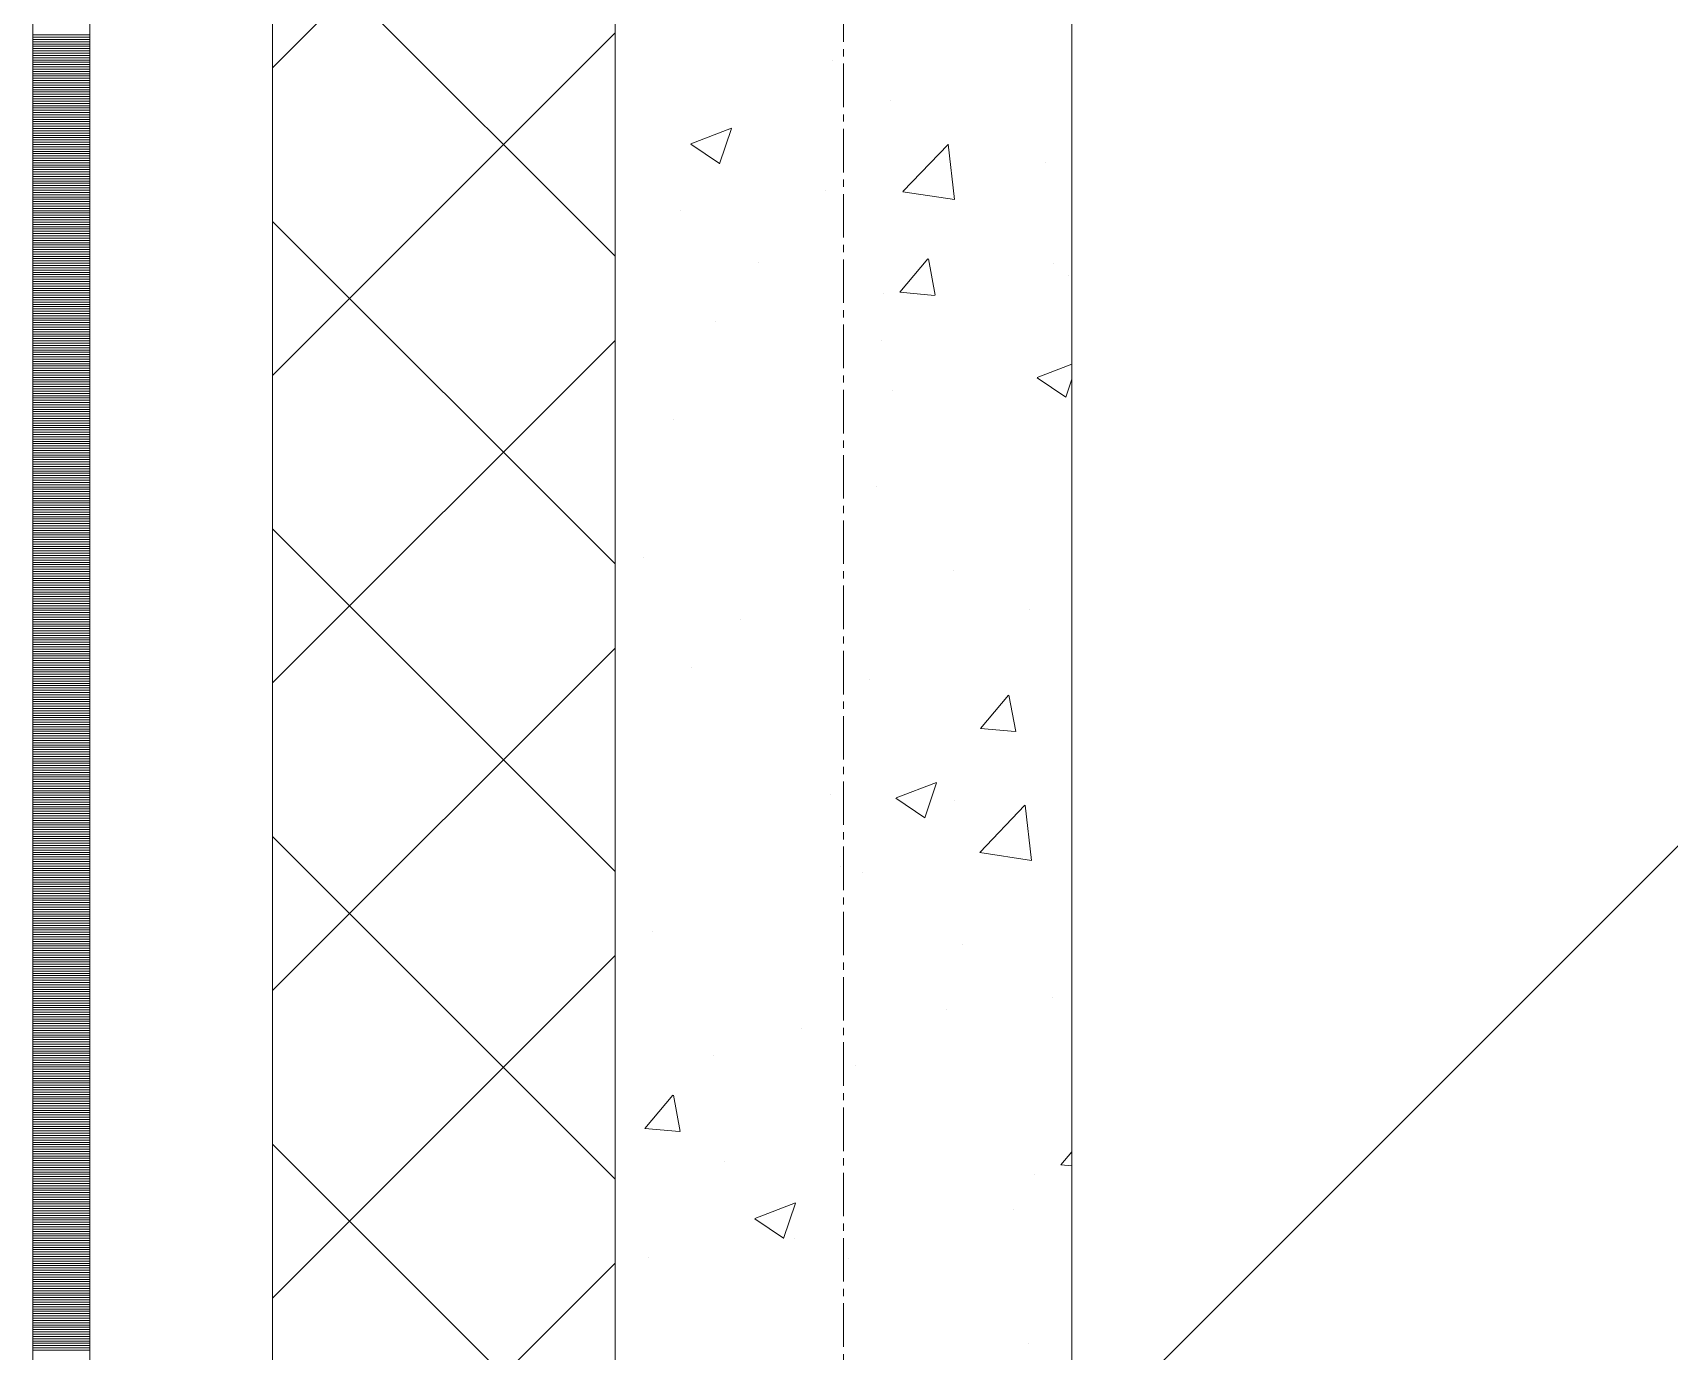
# Model space of a CAD drawing. Header units: millimetres. Extents: x 538266 to 1167394, y 114608 to 637157.
# Drawn here: x 828883 to 829599, y 184150 to 184728 of the extents above; entities that cross this region are included whole.
import ezdxf
from ezdxf.enums import TextEntityAlignment as Align

# ---------------------------------------------------------------- set-up
doc = ezdxf.new("R2010")
doc.units = ezdxf.units.MM
doc.linetypes.add('CENTER2', pattern=[28.575, 19.05, -3.175, 3.175, -3.175])
doc.linetypes.add('DASHED', pattern=[19.05, 12.7, -6.35])
doc.layers.get('Defpoints').update_dxf_attribs({"color": 140})
doc.layers.add('АР_Делит', color=120, linetype='Continuous', lineweight=0, plot=False)
for name, color, linetype, lineweight in [('АР_Стены ПЕНОблок', 52, 'Continuous', 20), ('АР_Тонкая', 254, 'Continuous', 5), ('АР_Утеплитель', 31, 'Continuous', 0), ('АР_Штриховка', 8, 'Continuous', 0)]:
    doc.layers.add(name, color=color, linetype=linetype, lineweight=lineweight)
doc.layers.add('РД_Оси_100', color=7, linetype='Continuous', lineweight=0, true_color=0x525252)
doc.layers.add('ФВ-5', color=7, linetype='Continuous')
doc.styles.add('style1', font='ARIALN.TTF')

# ---------------------------------------------------------------- blocks, each defined once
blk = doc.blocks.new('2_этаж')
at = {"layer": 'АР_Стены ПЕНОблок', "color": 18, "linetype": 'Continuous', "lineweight": 20, "true_color": 0x000000}
for p, q in [((672773.57, 213213.25), (672773.57, 137013.25)), ((672973.57, 137013.25), (672973.57, 213213.25))]:
    blk.add_line(p, q, dxfattribs=at)
at = {"layer": 'АР_Тонкая', "color": 18, "linetype": 'Continuous', "lineweight": 5, "true_color": 0x000000}
for p, q in [((672518.57, 213213.25), (672518.57, 137013.25)), ((672543.57, 213213.25), (672543.57, 137013.25)), ((672543.57, 137013.25), (672543.57, 213213.25)), ((672623.57, 137013.25), (672623.57, 213213.25))]:
    blk.add_line(p, q, dxfattribs=at)
at = {"layer": 'АР_Утеплитель', "color": 18, "linetype": 'Continuous', "lineweight": 0, "true_color": 0x000000}
for p, q in [((672623.57, 213213.25), (672623.57, 137013.25)), ((672773.57, 137013.25), (672773.57, 213213.25))]:
    blk.add_line(p, q, dxfattribs=at)
at = {"layer": 'АР_Штриховка', "color": 18, "linetype": 'Continuous', "lineweight": 0, "true_color": 0x000000}
for p, q in [((672623.57, 184712.6), (672773.57, 184862.6)), ((672773.57, 184630.04), (672623.57, 184780.04)), ((672518.57, 184727), (672543.57, 184727)), ((672518.57, 184726), (672543.57, 184726)), ((672518.57, 184725), (672543.57, 184725)), ((672518.57, 184724), (672543.57, 184724)), ((672518.57, 184723), (672543.57, 184723)), ((672518.57, 184722), (672543.57, 184722)), ((672518.57, 184721), (672543.57, 184721)), ((672623.57, 184577.9), (672773.57, 184727.9)), ((672518.57, 184720), (672543.57, 184720)), ((672518.57, 184719), (672543.57, 184719)), ((672518.57, 184718), (672543.57, 184718)), ((672518.57, 184717), (672543.57, 184717)), ((672518.57, 184716), (672543.57, 184716)), ((672518.57, 184715), (672543.57, 184715)), ((672518.57, 184714), (672543.57, 184714)), ((672868.66, 184715.8), (672868.66, 184715.8)), ((672518.57, 184713), (672543.57, 184713)), ((672518.57, 184712), (672543.57, 184712)), ((672518.57, 184711), (672543.57, 184711)), ((672518.57, 184710), (672543.57, 184710)), ((672518.57, 184709), (672543.57, 184709)), ((672518.57, 184708), (672543.57, 184708)), ((672518.57, 184707), (672543.57, 184707)), ((672518.57, 184706), (672543.57, 184706)), ((672518.57, 184705), (672543.57, 184705)), ((672518.57, 184704), (672543.57, 184704)), ((672518.57, 184703), (672543.57, 184703)), ((672518.57, 184702), (672543.57, 184702)), ((672518.57, 184701), (672543.57, 184701)), ((672518.57, 184700), (672543.57, 184700)), ((672518.57, 184699), (672543.57, 184699)), ((672518.57, 184698), (672543.57, 184698)), ((672518.57, 184697), (672543.57, 184697)), ((672518.57, 184696), (672543.57, 184696)), ((672518.57, 184695), (672543.57, 184695)), ((672518.57, 184694), (672543.57, 184694)), ((672518.57, 184693), (672543.57, 184693)), ((672894.23, 184698.29), (672894.23, 184698.29)), ((672518.57, 184692), (672543.57, 184692)), ((672518.57, 184691), (672543.57, 184691)), ((672518.57, 184690), (672543.57, 184690)), ((672518.57, 184689), (672543.57, 184689)), ((672518.57, 184688), (672543.57, 184688)), ((672518.57, 184687), (672543.57, 184687)), ((672518.57, 184686), (672543.57, 184686)), ((672806.74, 184679.28), (672824.53, 184686.11)), ((672819.33, 184670.6), (672824.48, 184685.95)), ((672518.57, 184685), (672543.57, 184685)), ((672518.57, 184684), (672543.57, 184684)), ((672518.57, 184683), (672543.57, 184683)), ((672518.57, 184682), (672543.57, 184682)), ((672518.57, 184681), (672543.57, 184681)), ((672518.57, 184680), (672543.57, 184680)), ((672518.57, 184679), (672543.57, 184679)), ((672518.57, 184678), (672543.57, 184678)), ((672806.68, 184679.13), (672819.31, 184670.61)), ((672899.54, 184658.45), (672919.33, 184679.07)), ((672922.2, 184654.95), (672919.39, 184679.08)), ((672518.57, 184677), (672543.57, 184677)), ((672518.57, 184676), (672543.57, 184676)), ((672518.57, 184675), (672543.57, 184675)), ((672518.57, 184674), (672543.57, 184674)), ((672518.57, 184673), (672543.57, 184673)), ((672518.57, 184672), (672543.57, 184672)), ((672518.57, 184671), (672543.57, 184671)), ((672962.02, 184671.31), (672962.02, 184671.31)), ((672518.57, 184670), (672543.57, 184670)), ((672518.57, 184669), (672543.57, 184669)), ((672518.57, 184668), (672543.57, 184668)), ((672518.57, 184667), (672543.57, 184667)), ((672518.57, 184666), (672543.57, 184666)), ((672518.57, 184665), (672543.57, 184665)), ((672518.57, 184664), (672543.57, 184664)), ((672518.57, 184663), (672543.57, 184663)), ((672518.57, 184662), (672543.57, 184662)), ((672518.57, 184661), (672543.57, 184661)), ((672518.57, 184660), (672543.57, 184660)), ((672518.57, 184659), (672543.57, 184659)), ((672518.57, 184658), (672543.57, 184658)), ((672518.57, 184657), (672543.57, 184657)), ((672865.82, 184658.65), (672865.82, 184658.65)), ((672899.59, 184658.34), (672922.18, 184654.84)), ((672518.57, 184656), (672543.57, 184656)), ((672518.57, 184655), (672543.57, 184655)), ((672518.57, 184654), (672543.57, 184654)), ((672518.57, 184653), (672543.57, 184653)), ((672518.57, 184652), (672543.57, 184652)), ((672518.57, 184651), (672543.57, 184651)), ((672518.57, 184650), (672543.57, 184650)), ((672802.23, 184650.28), (672802.23, 184650.28)), ((672518.57, 184649), (672543.57, 184649)), ((672518.57, 184648), (672543.57, 184648)), ((672518.57, 184647), (672543.57, 184647)), ((672518.57, 184646), (672543.57, 184646)), ((672518.57, 184645), (672543.57, 184645)), ((672518.57, 184644), (672543.57, 184644)), ((672518.57, 184643), (672543.57, 184643)), ((672773.57, 184495.33), (672623.57, 184645.33)), ((672518.57, 184642), (672543.57, 184642)), ((672518.57, 184641), (672543.57, 184641)), ((672518.57, 184640), (672543.57, 184640)), ((672518.57, 184639), (672543.57, 184639)), ((672518.57, 184638), (672543.57, 184638)), ((672518.57, 184637), (672543.57, 184637)), ((672518.57, 184636), (672543.57, 184636)), ((672518.57, 184635), (672543.57, 184635)), ((672518.57, 184634), (672543.57, 184634)), ((672518.57, 184633), (672543.57, 184633)), ((672518.57, 184632), (672543.57, 184632)), ((672518.57, 184631), (672543.57, 184631)), ((672518.57, 184630), (672543.57, 184630)), ((672518.57, 184629), (672543.57, 184629)), ((672518.57, 184628), (672543.57, 184628)), ((672898.3, 184614.27), (672910.55, 184628.87)), ((672913.72, 184612.98), (672910.79, 184628.9)), ((672518.57, 184627), (672543.57, 184627)), ((672518.57, 184626), (672543.57, 184626)), ((672518.57, 184625), (672543.57, 184625)), ((672518.57, 184624), (672543.57, 184624)), ((672518.57, 184623), (672543.57, 184623)), ((672518.57, 184622), (672543.57, 184622)), ((672518.57, 184621), (672543.57, 184621)), ((672836.46, 184627.23), (672836.46, 184627.23)), ((672965.67, 184626.91), (672965.67, 184626.91)), ((672972.05, 184621.5), (672972.05, 184621.5)), ((672518.57, 184620), (672543.57, 184620)), ((672518.57, 184619), (672543.57, 184619)), ((672518.57, 184618), (672543.57, 184618)), ((672518.57, 184617), (672543.57, 184617)), ((672518.57, 184616), (672543.57, 184616)), ((672518.57, 184615), (672543.57, 184615)), ((672518.57, 184614), (672543.57, 184614)), ((672891.14, 184613.74), (672891.14, 184613.74)), ((672898.3, 184614.27), (672913.48, 184612.94)), ((672518.57, 184613), (672543.57, 184613)), ((672518.57, 184612), (672543.57, 184612)), ((672518.57, 184611), (672543.57, 184611)), ((672518.57, 184610), (672543.57, 184610)), ((672518.57, 184609), (672543.57, 184609)), ((672518.57, 184608), (672543.57, 184608)), ((672518.57, 184607), (672543.57, 184607)), ((672518.57, 184606), (672543.57, 184606)), ((672518.57, 184605), (672543.57, 184605)), ((672518.57, 184604), (672543.57, 184604)), ((672518.57, 184603), (672543.57, 184603)), ((672518.57, 184602), (672543.57, 184602)), ((672518.57, 184601), (672543.57, 184601)), ((672518.57, 184600), (672543.57, 184600)), ((672817.54, 184601.49), (672817.54, 184601.49)), ((672518.57, 184599), (672543.57, 184599)), ((672518.57, 184598), (672543.57, 184598)), ((672518.57, 184597), (672543.57, 184597)), ((672518.57, 184596), (672543.57, 184596)), ((672518.57, 184595), (672543.57, 184595)), ((672518.57, 184594), (672543.57, 184594)), ((672518.57, 184593), (672543.57, 184593)), ((672518.57, 184592), (672543.57, 184592)), ((672623.57, 184443.19), (672773.57, 184593.19)), ((672890.02, 184593.11), (672890.02, 184593.11)), ((672518.57, 184591), (672543.57, 184591)), ((672518.57, 184590), (672543.57, 184590)), ((672518.57, 184589), (672543.57, 184589)), ((672518.57, 184588), (672543.57, 184588)), ((672518.57, 184587), (672543.57, 184587)), ((672518.57, 184586), (672543.57, 184586)), ((672518.57, 184585), (672543.57, 184585)), ((672518.57, 184584), (672543.57, 184584)), ((672518.57, 184583), (672543.57, 184583)), ((672518.57, 184582), (672543.57, 184582)), ((672518.57, 184581), (672543.57, 184581)), ((672518.57, 184580), (672543.57, 184580)), ((672518.57, 184579), (672543.57, 184579)), ((672518.57, 184578), (672543.57, 184578)), ((672958.36, 184577.01), (672973.57, 184582.85)), ((672518.57, 184577), (672543.57, 184577)), ((672518.57, 184576), (672543.57, 184576)), ((672518.57, 184575), (672543.57, 184575)), ((672518.57, 184574), (672543.57, 184574)), ((672518.57, 184573), (672543.57, 184573)), ((672518.57, 184572), (672543.57, 184572)), ((672518.57, 184571), (672543.57, 184571)), ((672895.2, 184571.13), (672895.2, 184571.13)), ((672958.29, 184576.86), (672970.93, 184568.34)), ((672970.94, 184568.34), (672973.57, 184576.18)), ((672518.57, 184570), (672543.57, 184570)), ((672518.57, 184569), (672543.57, 184569)), ((672518.57, 184568), (672543.57, 184568)), ((672518.57, 184567), (672543.57, 184567)), ((672518.57, 184566), (672543.57, 184566)), ((672518.57, 184565), (672543.57, 184565)), ((672518.57, 184564), (672543.57, 184564)), ((672518.57, 184563), (672543.57, 184563)), ((672518.57, 184562), (672543.57, 184562)), ((672518.57, 184561), (672543.57, 184561)), ((672518.57, 184560), (672543.57, 184560)), ((672518.57, 184559), (672543.57, 184559)), ((672518.57, 184558), (672543.57, 184558)), ((672518.57, 184557), (672543.57, 184557)), ((672799, 184558.47), (672799, 184558.47)), ((672518.57, 184556), (672543.57, 184556)), ((672518.57, 184555), (672543.57, 184555)), ((672518.57, 184554), (672543.57, 184554)), ((672518.57, 184553), (672543.57, 184553)), ((672518.57, 184552), (672543.57, 184552)), ((672518.57, 184551), (672543.57, 184551)), ((672518.57, 184550), (672543.57, 184550)), ((672518.57, 184549), (672543.57, 184549)), ((672518.57, 184548), (672543.57, 184548)), ((672518.57, 184547), (672543.57, 184547)), ((672518.57, 184546), (672543.57, 184546)), ((672518.57, 184545), (672543.57, 184545)), ((672518.57, 184544), (672543.57, 184544)), ((672518.57, 184543), (672543.57, 184543)), ((672518.57, 184542), (672543.57, 184542)), ((672518.57, 184541), (672543.57, 184541)), ((672518.57, 184540), (672543.57, 184540)), ((672518.57, 184539), (672543.57, 184539)), ((672518.57, 184538), (672543.57, 184538)), ((672518.57, 184537), (672543.57, 184537)), ((672518.57, 184536), (672543.57, 184536)), ((672518.57, 184535), (672543.57, 184535)), ((672518.57, 184534), (672543.57, 184534)), ((672518.57, 184533), (672543.57, 184533)), ((672518.57, 184532), (672543.57, 184532)), ((672518.57, 184531), (672543.57, 184531)), ((672518.57, 184530), (672543.57, 184530)), ((672518.57, 184529), (672543.57, 184529)), ((672518.57, 184528), (672543.57, 184528)), ((672888.05, 184529.18), (672888.05, 184529.18)), ((672518.57, 184527), (672543.57, 184527)), ((672518.57, 184526), (672543.57, 184526)), ((672518.57, 184525), (672543.57, 184525)), ((672518.57, 184524), (672543.57, 184524)), ((672518.57, 184523), (672543.57, 184523)), ((672518.57, 184522), (672543.57, 184522)), ((672518.57, 184521), (672543.57, 184521)), ((672518.57, 184520), (672543.57, 184520)), ((672518.57, 184519), (672543.57, 184519)), ((672518.57, 184518), (672543.57, 184518)), ((672518.57, 184517), (672543.57, 184517)), ((672518.57, 184516), (672543.57, 184516)), ((672518.57, 184515), (672543.57, 184515)), ((672518.57, 184514), (672543.57, 184514)), ((672518.57, 184513), (672543.57, 184513)), ((672518.57, 184512), (672543.57, 184512)), ((672518.57, 184511), (672543.57, 184511)), ((672518.57, 184510), (672543.57, 184510)), ((672518.57, 184509), (672543.57, 184509)), ((672518.57, 184508), (672543.57, 184508)), ((672518.57, 184507), (672543.57, 184507)), ((672518.57, 184506), (672543.57, 184506)), ((672773.57, 184360.63), (672623.57, 184510.63)), ((672518.57, 184505), (672543.57, 184505)), ((672518.57, 184504), (672543.57, 184504)), ((672518.57, 184503), (672543.57, 184503)), ((672518.57, 184502), (672543.57, 184502)), ((672518.57, 184501), (672543.57, 184501)), ((672518.57, 184500), (672543.57, 184500)), ((672518.57, 184499), (672543.57, 184499)), ((672518.57, 184498), (672543.57, 184498)), ((672518.57, 184497), (672543.57, 184497)), ((672518.57, 184496), (672543.57, 184496)), ((672518.57, 184495), (672543.57, 184495)), ((672518.57, 184494), (672543.57, 184494)), ((672518.57, 184493), (672543.57, 184493)), ((672518.57, 184492), (672543.57, 184492)), ((672785.93, 184498.11), (672785.93, 184498.11)), ((672921.52, 184492.39), (672921.52, 184492.39)), ((672518.57, 184491), (672543.57, 184491)), ((672518.57, 184490), (672543.57, 184490)), ((672518.57, 184489), (672543.57, 184489)), ((672518.57, 184488), (672543.57, 184488)), ((672518.57, 184487), (672543.57, 184487)), ((672518.57, 184486), (672543.57, 184486)), ((672518.57, 184485), (672543.57, 184485)), ((672518.57, 184484), (672543.57, 184484)), ((672518.57, 184483), (672543.57, 184483)), ((672518.57, 184482), (672543.57, 184482)), ((672518.57, 184481), (672543.57, 184481)), ((672518.57, 184480), (672543.57, 184480)), ((672518.57, 184479), (672543.57, 184479)), ((672518.57, 184478), (672543.57, 184478)), ((672518.57, 184477), (672543.57, 184477)), ((672518.57, 184476), (672543.57, 184476)), ((672518.57, 184475), (672543.57, 184475)), ((672518.57, 184474), (672543.57, 184474)), ((672518.57, 184473), (672543.57, 184473)), ((672518.57, 184472), (672543.57, 184472)), ((672518.57, 184471), (672543.57, 184471)), ((672828.38, 184470.95), (672828.38, 184470.95)), ((672955.18, 184475.36), (672955.18, 184475.36)), ((672518.57, 184470), (672543.57, 184470)), ((672518.57, 184469), (672543.57, 184469)), ((672518.57, 184468), (672543.57, 184468)), ((672518.57, 184467), (672543.57, 184467)), ((672518.57, 184466), (672543.57, 184466)), ((672518.57, 184465), (672543.57, 184465)), ((672518.57, 184464), (672543.57, 184464)), ((672518.57, 184463), (672543.57, 184463)), ((672518.57, 184462), (672543.57, 184462)), ((672518.57, 184461), (672543.57, 184461)), ((672518.57, 184460), (672543.57, 184460)), ((672518.57, 184459), (672543.57, 184459)), ((672518.57, 184458), (672543.57, 184458)), ((672518.57, 184457), (672543.57, 184457)), ((672518.57, 184456), (672543.57, 184456)), ((672623.57, 184308.49), (672773.57, 184458.49)), ((672518.57, 184455), (672543.57, 184455)), ((672518.57, 184454), (672543.57, 184454)), ((672518.57, 184453), (672543.57, 184453)), ((672518.57, 184452), (672543.57, 184452)), ((672518.57, 184451), (672543.57, 184451)), ((672518.57, 184450), (672543.57, 184450)), ((672518.57, 184449), (672543.57, 184449)), ((672807.05, 184449.93), (672807.05, 184449.93)), ((672518.57, 184448), (672543.57, 184448)), ((672518.57, 184447), (672543.57, 184447)), ((672518.57, 184446), (672543.57, 184446)), ((672518.57, 184445), (672543.57, 184445)), ((672518.57, 184444), (672543.57, 184444)), ((672518.57, 184443), (672543.57, 184443)), ((672518.57, 184442), (672543.57, 184442)), ((672884.96, 184444.63), (672884.96, 184444.63)), ((672518.57, 184441), (672543.57, 184441)), ((672518.57, 184440), (672543.57, 184440)), ((672518.57, 184439), (672543.57, 184439)), ((672518.57, 184438), (672543.57, 184438)), ((672518.57, 184437), (672543.57, 184437)), ((672518.57, 184436), (672543.57, 184436)), ((672518.57, 184435), (672543.57, 184435)), ((672933.55, 184423.22), (672945.79, 184437.81)), ((672948.97, 184421.93), (672946.03, 184437.85)), ((672518.57, 184434), (672543.57, 184434)), ((672518.57, 184433), (672543.57, 184433)), ((672518.57, 184432), (672543.57, 184432)), ((672518.57, 184431), (672543.57, 184431)), ((672518.57, 184430), (672543.57, 184430)), ((672518.57, 184429), (672543.57, 184429)), ((672518.57, 184428), (672543.57, 184428)), ((672518.57, 184427), (672543.57, 184427)), ((672518.57, 184426), (672543.57, 184426)), ((672518.57, 184425), (672543.57, 184425)), ((672518.57, 184424), (672543.57, 184424)), ((672518.57, 184423), (672543.57, 184423)), ((672518.57, 184422), (672543.57, 184422)), ((672518.57, 184421), (672543.57, 184421)), ((672518.57, 184420), (672543.57, 184420)), ((672933.55, 184423.21), (672948.73, 184421.88)), ((672518.57, 184419), (672543.57, 184419)), ((672518.57, 184418), (672543.57, 184418)), ((672518.57, 184417), (672543.57, 184417)), ((672518.57, 184416), (672543.57, 184416)), ((672518.57, 184415), (672543.57, 184415)), ((672518.57, 184414), (672543.57, 184414)), ((672518.57, 184413), (672543.57, 184413)), ((672518.57, 184412), (672543.57, 184412)), ((672518.57, 184411), (672543.57, 184411)), ((672518.57, 184410), (672543.57, 184410)), ((672518.57, 184409), (672543.57, 184409)), ((672518.57, 184408), (672543.57, 184408)), ((672518.57, 184407), (672543.57, 184407)), ((672518.57, 184406), (672543.57, 184406)), ((672518.57, 184405), (672543.57, 184405)), ((672518.57, 184404), (672543.57, 184404)), ((672518.57, 184403), (672543.57, 184403)), ((672518.57, 184402), (672543.57, 184402)), ((672518.57, 184401), (672543.57, 184401)), ((672518.57, 184400), (672543.57, 184400)), ((672518.57, 184399), (672543.57, 184399)), ((672896.56, 184392.83), (672914.34, 184399.65)), ((672909.14, 184384.15), (672914.29, 184399.5)), ((672518.57, 184398), (672543.57, 184398)), ((672518.57, 184397), (672543.57, 184397)), ((672518.57, 184396), (672543.57, 184396)), ((672518.57, 184395), (672543.57, 184395)), ((672518.57, 184394), (672543.57, 184394)), ((672518.57, 184393), (672543.57, 184393)), ((672518.57, 184392), (672543.57, 184392)), ((672867.92, 184394.16), (672867.92, 184394.16)), ((672896.49, 184392.68), (672909.12, 184384.15)), ((672921.97, 184391.89), (672921.97, 184391.89)), ((672518.57, 184391), (672543.57, 184391)), ((672518.57, 184390), (672543.57, 184390)), ((672518.57, 184389), (672543.57, 184389)), ((672518.57, 184388), (672543.57, 184388)), ((672518.57, 184387), (672543.57, 184387)), ((672518.57, 184386), (672543.57, 184386)), ((672518.57, 184385), (672543.57, 184385)), ((672933.22, 184368.98), (672953, 184389.6)), ((672955.87, 184365.49), (672953.07, 184389.61)), ((672518.57, 184384), (672543.57, 184384)), ((672518.57, 184383), (672543.57, 184383)), ((672518.57, 184382), (672543.57, 184382)), ((672518.57, 184381), (672543.57, 184381)), ((672518.57, 184380), (672543.57, 184380)), ((672518.57, 184379), (672543.57, 184379)), ((672518.57, 184378), (672543.57, 184378)), ((672518.57, 184377), (672543.57, 184377)), ((672518.57, 184376), (672543.57, 184376)), ((672518.57, 184375), (672543.57, 184375)), ((672518.57, 184374), (672543.57, 184374)), ((672518.57, 184373), (672543.57, 184373)), ((672518.57, 184372), (672543.57, 184372)), ((672518.57, 184371), (672543.57, 184371)), ((672518.57, 184370), (672543.57, 184370)), ((672773.57, 184225.92), (672623.57, 184375.92)), ((672518.57, 184369), (672543.57, 184369)), ((672518.57, 184368), (672543.57, 184368)), ((672518.57, 184367), (672543.57, 184367)), ((672518.57, 184366), (672543.57, 184366)), ((672518.57, 184365), (672543.57, 184365)), ((672518.57, 184364), (672543.57, 184364)), ((672518.57, 184363), (672543.57, 184363)), ((672872.06, 184362.59), (672872.06, 184362.59)), ((672933.27, 184368.87), (672955.86, 184365.37)), ((672518.57, 184362), (672543.57, 184362)), ((672518.57, 184361), (672543.57, 184361)), ((672518.57, 184360), (672543.57, 184360)), ((672518.57, 184359), (672543.57, 184359)), ((672518.57, 184358), (672543.57, 184358)), ((672518.57, 184357), (672543.57, 184357)), ((672518.57, 184356), (672543.57, 184356)), ((672881.87, 184360.07), (672881.87, 184360.07)), ((672518.57, 184355), (672543.57, 184355)), ((672518.57, 184354), (672543.57, 184354)), ((672518.57, 184353), (672543.57, 184353)), ((672518.57, 184352), (672543.57, 184352)), ((672518.57, 184351), (672543.57, 184351)), ((672518.57, 184350), (672543.57, 184350)), ((672518.57, 184349), (672543.57, 184349)), ((672518.57, 184348), (672543.57, 184348)), ((672518.57, 184347), (672543.57, 184347)), ((672518.57, 184346), (672543.57, 184346)), ((672518.57, 184345), (672543.57, 184345)), ((672518.57, 184344), (672543.57, 184344)), ((672518.57, 184343), (672543.57, 184343)), ((672518.57, 184342), (672543.57, 184342)), ((672518.57, 184341), (672543.57, 184341)), ((672518.57, 184340), (672543.57, 184340)), ((672518.57, 184339), (672543.57, 184339)), ((672518.57, 184338), (672543.57, 184338)), ((672518.57, 184337), (672543.57, 184337)), ((672518.57, 184336), (672543.57, 184336)), ((672518.57, 184335), (672543.57, 184335)), ((672518.57, 184334), (672543.57, 184334)), ((672790.02, 184334.2), (672790.02, 184334.2)), ((672518.57, 184333), (672543.57, 184333)), ((672518.57, 184332), (672543.57, 184332)), ((672518.57, 184331), (672543.57, 184331)), ((672518.57, 184330), (672543.57, 184330)), ((672518.57, 184329), (672543.57, 184329)), ((672518.57, 184328), (672543.57, 184328)), ((672518.57, 184327), (672543.57, 184327)), ((672925.62, 184328.47), (672925.62, 184328.47)), ((672518.57, 184326), (672543.57, 184326)), ((672518.57, 184325), (672543.57, 184325)), ((672518.57, 184324), (672543.57, 184324)), ((672518.57, 184323), (672543.57, 184323)), ((672518.57, 184322), (672543.57, 184322)), ((672518.57, 184321), (672543.57, 184321)), ((672518.57, 184320), (672543.57, 184320)), ((672623.57, 184173.79), (672773.57, 184323.79)), ((672518.57, 184319), (672543.57, 184319)), ((672518.57, 184318), (672543.57, 184318)), ((672518.57, 184317), (672543.57, 184317)), ((672518.57, 184316), (672543.57, 184316)), ((672518.57, 184315), (672543.57, 184315)), ((672518.57, 184314), (672543.57, 184314)), ((672518.57, 184313), (672543.57, 184313)), ((672518.57, 184312), (672543.57, 184312)), ((672518.57, 184311), (672543.57, 184311)), ((672518.57, 184310), (672543.57, 184310)), ((672518.57, 184309), (672543.57, 184309)), ((672518.57, 184308), (672543.57, 184308)), ((672518.57, 184307), (672543.57, 184307)), ((672518.57, 184306), (672543.57, 184306)), ((672964.92, 184305.28), (672964.92, 184305.28)), ((672518.57, 184305), (672543.57, 184305)), ((672518.57, 184304), (672543.57, 184304)), ((672518.57, 184303), (672543.57, 184303)), ((672518.57, 184302), (672543.57, 184302)), ((672518.57, 184301), (672543.57, 184301)), ((672518.57, 184300), (672543.57, 184300)), ((672518.57, 184299), (672543.57, 184299)), ((672918.74, 184300.08), (672918.74, 184300.08)), ((672518.57, 184298), (672543.57, 184298)), ((672518.57, 184297), (672543.57, 184297)), ((672518.57, 184296), (672543.57, 184296)), ((672518.57, 184295), (672543.57, 184295)), ((672518.57, 184294), (672543.57, 184294)), ((672518.57, 184293), (672543.57, 184293)), ((672518.57, 184292), (672543.57, 184292)), ((672518.57, 184291), (672543.57, 184291)), ((672855.15, 184291.71), (672855.15, 184291.71)), ((672518.57, 184290), (672543.57, 184290)), ((672518.57, 184289), (672543.57, 184289)), ((672518.57, 184288), (672543.57, 184288)), ((672518.57, 184287), (672543.57, 184287)), ((672518.57, 184286), (672543.57, 184286)), ((672518.57, 184285), (672543.57, 184285)), ((672518.57, 184284), (672543.57, 184284)), ((672518.57, 184283), (672543.57, 184283)), ((672518.57, 184282), (672543.57, 184282)), ((672518.57, 184281), (672543.57, 184281)), ((672518.57, 184280), (672543.57, 184280)), ((672518.57, 184279), (672543.57, 184279)), ((672518.57, 184278), (672543.57, 184278)), ((672518.57, 184277), (672543.57, 184277)), ((672816.79, 184279.85), (672816.79, 184279.85)), ((672518.57, 184276), (672543.57, 184276)), ((672518.57, 184275), (672543.57, 184275)), ((672518.57, 184274), (672543.57, 184274)), ((672518.57, 184273), (672543.57, 184273)), ((672518.57, 184272), (672543.57, 184272)), ((672518.57, 184271), (672543.57, 184271)), ((672518.57, 184270), (672543.57, 184270)), ((672878.78, 184275.52), (672878.78, 184275.52)), ((672518.57, 184269), (672543.57, 184269)), ((672518.57, 184268), (672543.57, 184268)), ((672518.57, 184267), (672543.57, 184267)), ((672518.57, 184266), (672543.57, 184266)), ((672518.57, 184265), (672543.57, 184265)), ((672518.57, 184264), (672543.57, 184264)), ((672518.57, 184263), (672543.57, 184263)), ((672786.61, 184248.1), (672798.85, 184262.69)), ((672802.03, 184246.81), (672799.09, 184262.73)), ((672518.57, 184262), (672543.57, 184262)), ((672518.57, 184261), (672543.57, 184261)), ((672518.57, 184260), (672543.57, 184260)), ((672518.57, 184259), (672543.57, 184259)), ((672518.57, 184258), (672543.57, 184258)), ((672518.57, 184257), (672543.57, 184257)), ((672518.57, 184256), (672543.57, 184256)), ((672518.57, 184255), (672543.57, 184255)), ((672518.57, 184254), (672543.57, 184254)), ((672518.57, 184253), (672543.57, 184253)), ((672518.57, 184252), (672543.57, 184252)), ((672518.57, 184251), (672543.57, 184251)), ((672518.57, 184250), (672543.57, 184250)), ((672518.57, 184249), (672543.57, 184249)), ((672518.57, 184248), (672543.57, 184248)), ((672786.6, 184248.09), (672801.79, 184246.76)), ((672518.57, 184247), (672543.57, 184247)), ((672518.57, 184246), (672543.57, 184246)), ((672518.57, 184245), (672543.57, 184245)), ((672518.57, 184244), (672543.57, 184244)), ((672518.57, 184243), (672543.57, 184243)), ((672518.57, 184242), (672543.57, 184242)), ((672518.57, 184241), (672543.57, 184241)), ((672773.57, 184091.22), (672623.57, 184241.22)), ((672518.57, 184240), (672543.57, 184240)), ((672518.57, 184239), (672543.57, 184239)), ((672518.57, 184238), (672543.57, 184238)), ((672518.57, 184237), (672543.57, 184237)), ((672518.57, 184236), (672543.57, 184236)), ((672518.57, 184235), (672543.57, 184235)), ((672518.57, 184234), (672543.57, 184234)), ((672968.79, 184232.16), (672973.57, 184237.85)), ((672518.57, 184233), (672543.57, 184233)), ((672518.57, 184232), (672543.57, 184232)), ((672518.57, 184231), (672543.57, 184231)), ((672518.57, 184230), (672543.57, 184230)), ((672518.57, 184229), (672543.57, 184229)), ((672518.57, 184228), (672543.57, 184228)), ((672518.57, 184227), (672543.57, 184227)), ((672821.53, 184233.48), (672821.53, 184233.48)), ((672957.12, 184227.75), (672957.12, 184227.75)), ((672968.79, 184232.15), (672973.57, 184231.74)), ((672518.57, 184226), (672543.57, 184226)), ((672518.57, 184225), (672543.57, 184225)), ((672518.57, 184224), (672543.57, 184224)), ((672518.57, 184223), (672543.57, 184223)), ((672518.57, 184222), (672543.57, 184222)), ((672518.57, 184221), (672543.57, 184221)), ((672518.57, 184220), (672543.57, 184220)), ((672518.57, 184219), (672543.57, 184219)), ((672518.57, 184218), (672543.57, 184218)), ((672518.57, 184217), (672543.57, 184217)), ((672518.57, 184216), (672543.57, 184216)), ((672518.57, 184215), (672543.57, 184215)), ((672518.57, 184214), (672543.57, 184214)), ((672518.57, 184213), (672543.57, 184213)), ((672834.75, 184208.64), (672852.54, 184215.46)), ((672847.34, 184199.96), (672852.49, 184215.31)), ((672948.11, 184212.56), (672948.11, 184212.56)), ((672518.57, 184212), (672543.57, 184212)), ((672518.57, 184211), (672543.57, 184211)), ((672518.57, 184210), (672543.57, 184210)), ((672518.57, 184209), (672543.57, 184209)), ((672518.57, 184208), (672543.57, 184208)), ((672518.57, 184207), (672543.57, 184207)), ((672518.57, 184206), (672543.57, 184206)), ((672518.57, 184205), (672543.57, 184205)), ((672834.69, 184208.49), (672847.32, 184199.97)), ((672518.57, 184204), (672543.57, 184204)), ((672518.57, 184203), (672543.57, 184203)), ((672518.57, 184202), (672543.57, 184202)), ((672518.57, 184201), (672543.57, 184201)), ((672518.57, 184200), (672543.57, 184200)), ((672518.57, 184199), (672543.57, 184199)), ((672518.57, 184198), (672543.57, 184198)), ((672851.92, 184199.9), (672851.92, 184199.9)), ((672518.57, 184197), (672543.57, 184197)), ((672518.57, 184196), (672543.57, 184196)), ((672518.57, 184195), (672543.57, 184195)), ((672518.57, 184194), (672543.57, 184194)), ((672518.57, 184193), (672543.57, 184193)), ((672518.57, 184192), (672543.57, 184192)), ((672518.57, 184191), (672543.57, 184191)), ((672788.33, 184191.53), (672788.33, 184191.53)), ((672875.7, 184190.96), (672875.7, 184190.96)), ((672518.57, 184190), (672543.57, 184190)), ((672518.57, 184189), (672543.57, 184189)), ((672518.57, 184188), (672543.57, 184188)), ((672518.57, 184187), (672543.57, 184187)), ((672518.57, 184186), (672543.57, 184186)), ((672518.57, 184185), (672543.57, 184185)), ((672518.57, 184184), (672543.57, 184184)), ((672623.57, 184039.08), (672773.57, 184189.08)), ((672518.57, 184183), (672543.57, 184183)), ((672518.57, 184182), (672543.57, 184182)), ((672518.57, 184181), (672543.57, 184181)), ((672518.57, 184180), (672543.57, 184180)), ((672518.57, 184179), (672543.57, 184179)), ((672518.57, 184178), (672543.57, 184178)), ((672518.57, 184177), (672543.57, 184177)), ((672518.57, 184176), (672543.57, 184176)), ((672518.57, 184175), (672543.57, 184175)), ((672518.57, 184174), (672543.57, 184174)), ((672518.57, 184173), (672543.57, 184173)), ((672518.57, 184172), (672543.57, 184172)), ((672518.57, 184171), (672543.57, 184171)), ((672518.57, 184170), (672543.57, 184170)), ((672518.57, 184169), (672543.57, 184169)), ((672518.57, 184168), (672543.57, 184168)), ((672518.57, 184167), (672543.57, 184167)), ((672518.57, 184166), (672543.57, 184166)), ((672518.57, 184165), (672543.57, 184165)), ((672518.57, 184164), (672543.57, 184164)), ((672518.57, 184163), (672543.57, 184163)), ((672518.57, 184162), (672543.57, 184162)), ((672518.57, 184161), (672543.57, 184161)), ((672518.57, 184160), (672543.57, 184160)), ((672518.57, 184159), (672543.57, 184159)), ((672518.57, 184158), (672543.57, 184158)), ((672518.57, 184157), (672543.57, 184157)), ((672518.57, 184156), (672543.57, 184156)), ((672518.57, 184155), (672543.57, 184155)), ((672518.57, 184154), (672543.57, 184154)), ((672518.57, 184153), (672543.57, 184153)), ((672518.57, 184152), (672543.57, 184152)), ((672518.57, 184151), (672543.57, 184151)), ((672954.43, 184153.72), (672954.43, 184153.72))]:
    blk.add_line(p, q, dxfattribs=at)
at = {"layer": 'Defpoints', "color": 18, "true_color": 0x000000, "style": 'style1'}
for p in [(677970.57, 219836.39), (678101.19, 211681.39)]:
    blk.add_attdef('АР-ПОМЕЩЕНИЕ:НАИМЕНОВАНИЕ', text='', height=100, dxfattribs=at).set_placement(p, align=Align.MIDDLE)
blk = doc.blocks.new('СОШ_2200_АР_ОСИ_М100_28.05.24')
at = {"layer": 'АР_Делит', "color": 251, "linetype": 'DASHED', "true_color": 0x636466}
blk.add_lwpolyline([(114955, 135155), (114955, -355), (93595.036, -355), (93595.036, 13855), (94145, 13855), (94145, 68320), (66055, 68320), (66055, 13857.73), (83455, 13857.73), (83455, -355), (45245, -355), (45245, 13145), (44695, 13145), (44695, 26755), (45245, 26755), (45245, 68320), (20455, 68320), (20455, 26755), (27955, 26755), (27955, 13145), (-355, 13145), (-355, 100855)], dxfattribs=at)
at = {"layer": 'РД_Оси_100', "color": 251, "linetype": 'CENTER2', "true_color": 0x636466}
blk.add_line((0, -6155), (0, 139938.679), dxfattribs=at)

msp = doc.modelspace()

# ---------------------------------------------------------------- hatches: boundary and pattern name
at = {"layer": 'ФВ-5'}
h = msp.add_hatch(dxfattribs=at)
h.set_pattern_fill('ANSI31', color=3, scale=300)
h.paths.add_polyline_path([(836927.83, 185313.25), (836927.83, 185314.25), (836927.83, 185768.25), (836707.83, 185768.25), (836707.83, 186188.25), (829357.83, 186188.25), (829357.83, 185313.25), (829356.47, 182013.25), (829357.83, 182013.25), (829357.83, 181113.25), (829357.35, 180053.85, -0.256444), (829457.56, 179871.33, -0.284268), (829337.83, 179677.76), (829337.83, 179248.73, -0.284268), (829457.56, 179055.17, -0.284268), (829337.83, 178861.61), (829337.83, 177964.89, -0.284268), (829457.56, 177771.33, -0.255743), (829357.83, 177589.11), (829357.83, 177113.25), (832809.72, 177113.25, -0.594367), (833189.79, 177113.25), (834927.83, 177113.25), (834927.83, 177413.25), (835827.83, 177413.25), (835827.83, 177113.25), (835907.83, 177113.25), (835907.83, 177533.25), (836927.83, 177533.25), (836927.83, 177613.25), (836927.83, 181113.25), (836927.83, 182013.25), (836927.83, 182187.09, -0.260437), (836824.88, 182371.33, -0.260437), (836927.83, 182555.57)])
h.paths.add_polyline_path([(832635.67, 182246.87), (832085.67, 182246.87, -1), (832085.67, 182846.87), (832635.67, 182846.87, -1)], flags=16)
h.paths.add_polyline_path([(831759.06, 177835.67), (832772.33, 177835.67), (832772.33, 178295.19), (831759.06, 178295.19)], flags=24)
h.paths.add_polyline_path([(831489.38, 178262.2), (833042.01, 178262.2), (833042.01, 178459.78), (831489.38, 178459.78)], flags=24)
h.paths.add_polyline_path([(831574.94, 181966.69), (833127.57, 181966.69), (833127.57, 182164.27), (831574.94, 182164.27)], flags=24)
h.paths.add_polyline_path([(831769.6, 182278.82), (832951.74, 182278.82), (832951.74, 182814.92), (831769.6, 182814.92)], flags=24)
h.paths.add_polyline_path([(836449.73, 185729.84), (836739.45, 185729.84), (836739.45, 185955.3), (836449.73, 185955.3)], flags=24)

# ---------------------------------------------------------------- block references
msp.add_blockref('2_этаж', (156364.26, 0))
at = {"layer": 'РД_Оси_100'}
msp.add_blockref('СОШ_2200_АР_ОСИ_М100_28.05.24', (829237.83, 122413.25), dxfattribs=at)

doc.saveas('drawing.dxf')
